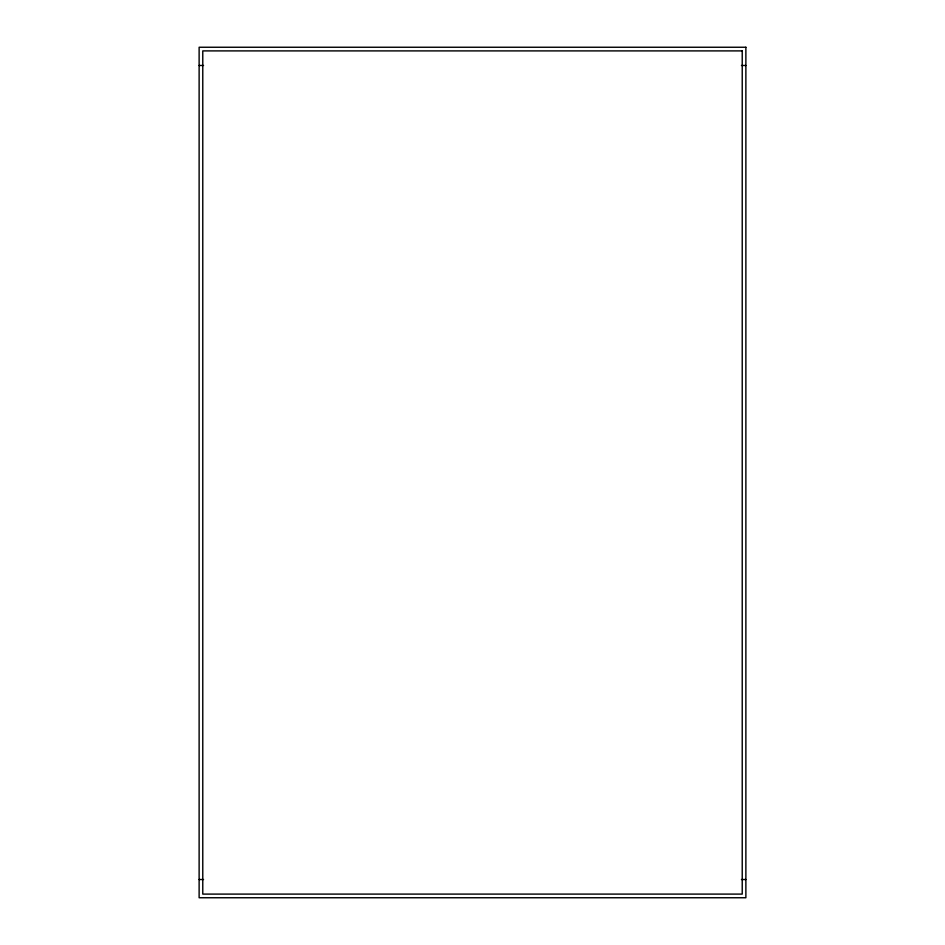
<?xml version="1.0" encoding="UTF-8"?>
<svg xmlns="http://www.w3.org/2000/svg" width="945" height="945" viewBox="0 0 945 945"><rect width="100%" height="100%" fill="white"/><g stroke="black" fill="none" stroke-linecap="round" stroke-linejoin="round"><path stroke-width="1.42" d="M199.123 65.477L203.541 65.477M741.459 65.477L745.877 65.477M199.123 879.523L203.541 879.523M741.459 879.523L745.877 879.523M745.877 47.25L199.123 47.25L199.123 897.75L745.877 897.75L745.877 47.25M742.227 50.9L202.773 50.9L202.773 894.1L742.227 894.1L742.227 50.9"/></g></svg>
